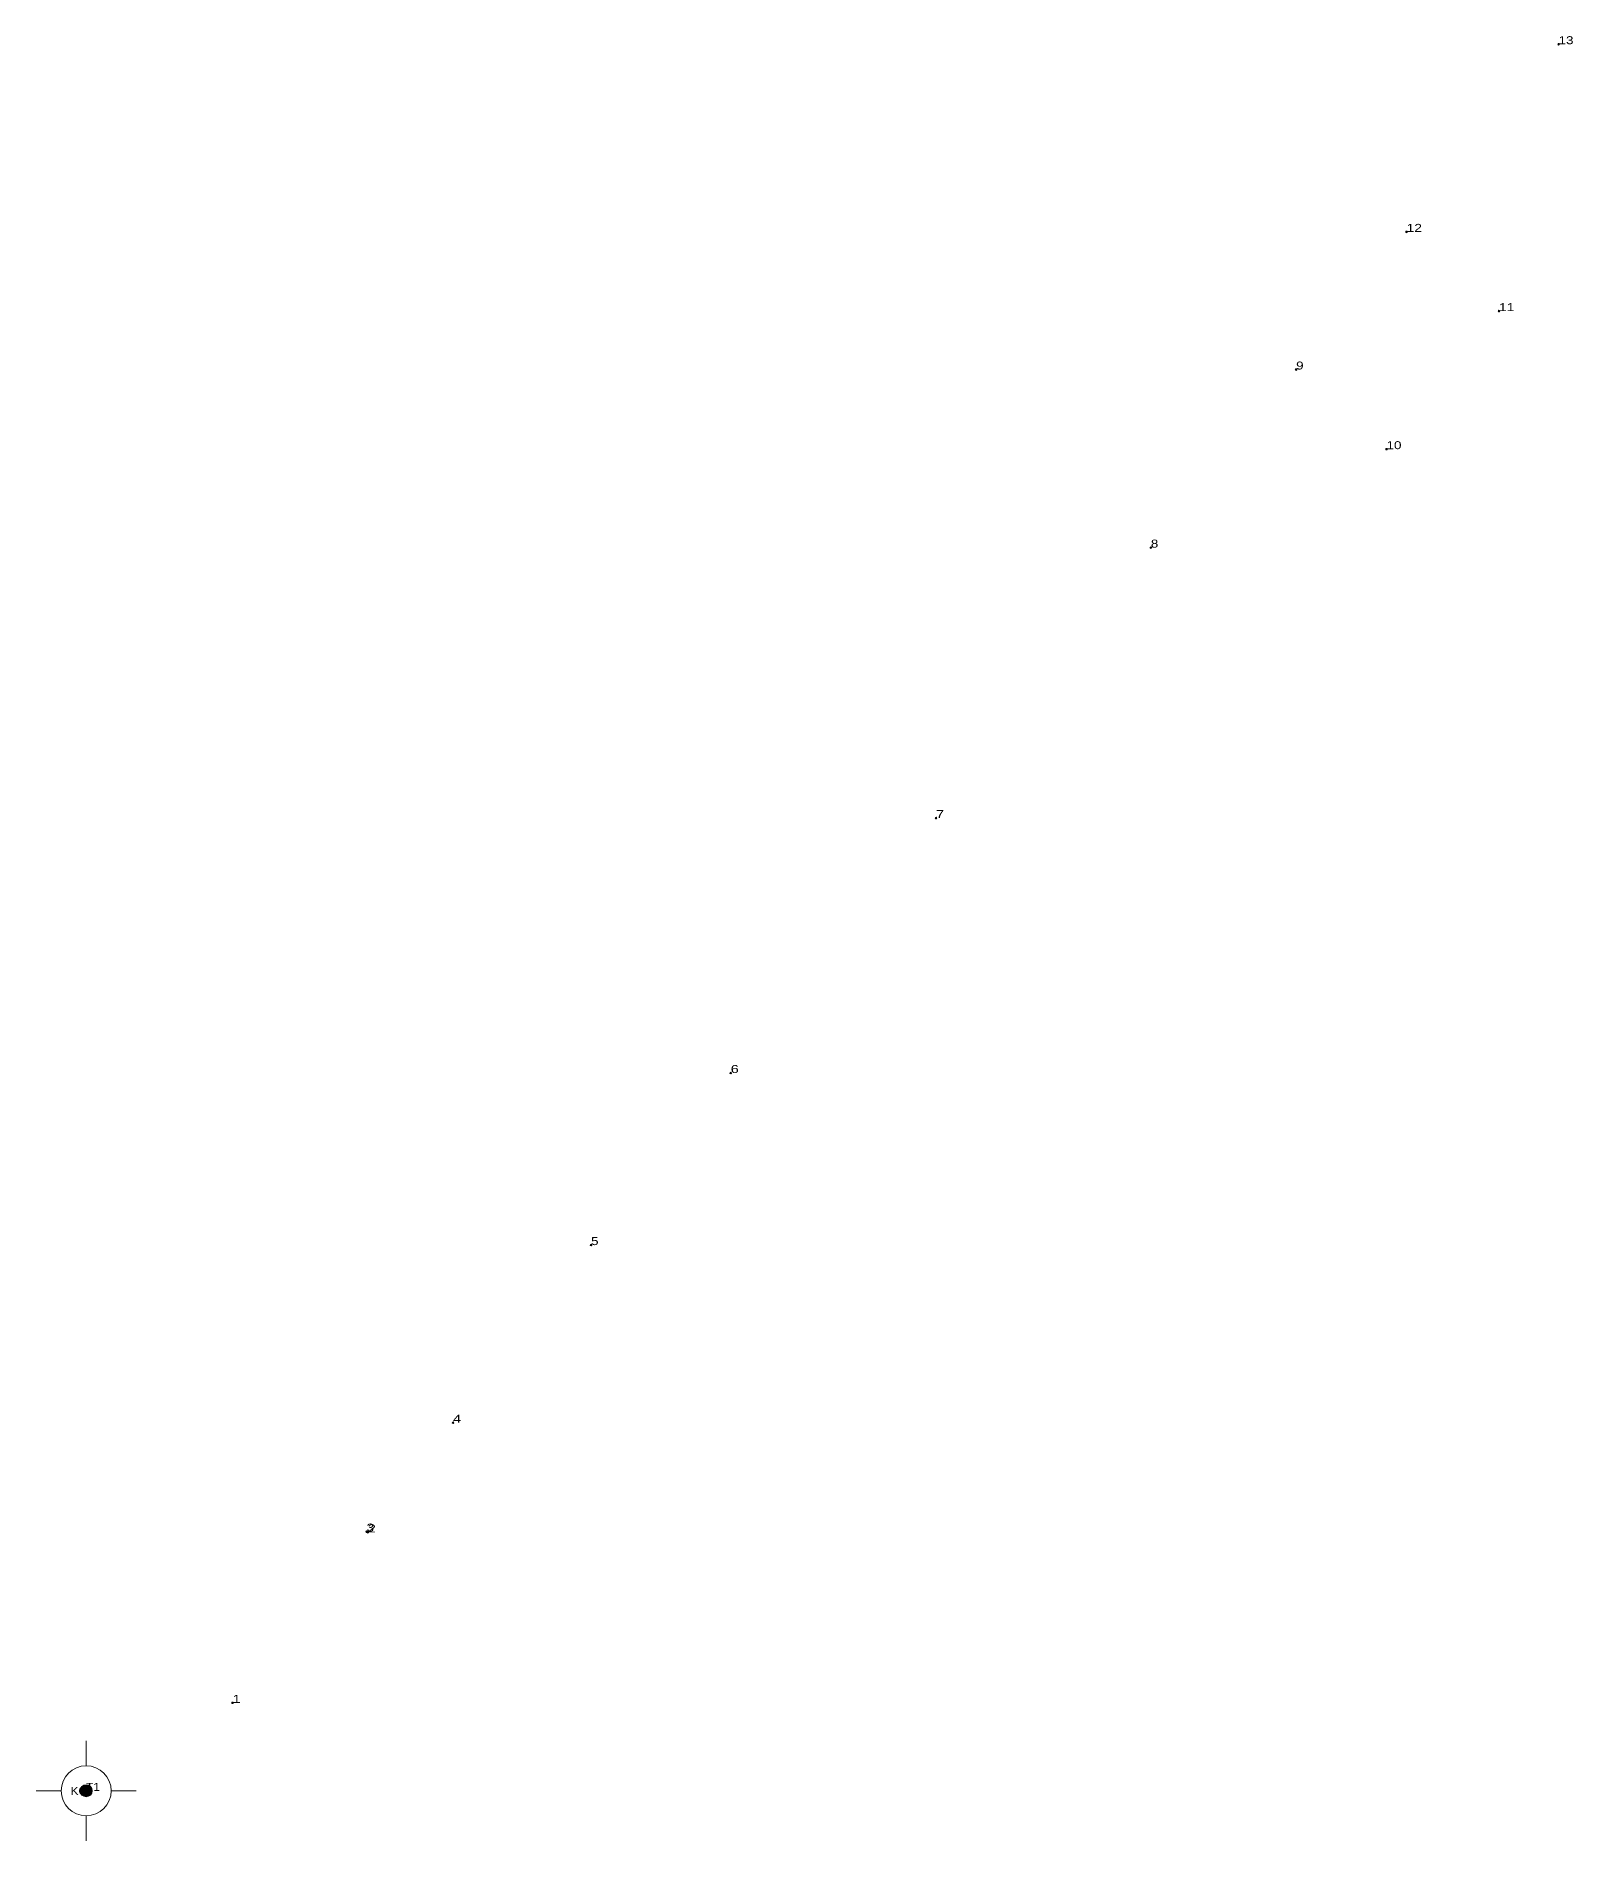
# Model space of a CAD drawing. Header units: metres. Extents: x 551749 to 551933, y 1840733 to 1840918.
# Drawn here: x 551749.45 to 551787.86, y 1840733.09 to 1840778.19 of the extents above; entities that cross this region are included whole.
import ezdxf
from ezdxf.enums import TextEntityAlignment as Align

# ---------------------------------------------------------------- set-up
doc = ezdxf.new("R2010")
doc.units = ezdxf.units.M
doc.header["$LTSCALE"] = 0.08
doc.header["$PDMODE"] = 32
doc.header["$PDSIZE"] = 0.04
doc.layers.add('12', color=7, linetype='Continuous')
doc.layers.add('9', color=7, linetype='Continuous')
doc.layers.add('7', color=7, linetype='Continuous', lineweight=13)

msp = doc.modelspace()

# ---------------------------------------------------------------- hatches: boundary and pattern name
at = {"layer": '7'}
msp.add_hatch(color=256, dxfattribs=at).paths.add_polyline_path([(551750.70147, 1840734.19252, 1), (551750.70147, 1840734.49252, 1)])

# ---------------------------------------------------------------- linework, layer by layer
for p, q in [((551750.7, 1840734.97), (551750.7, 1840735.59)), ((551750.08, 1840734.34), (551749.45, 1840734.34)), ((551751.95, 1840734.34), (551751.33, 1840734.34)), ((551750.7, 1840733.09), (551750.7, 1840733.72))]:
    msp.add_line(p, q, dxfattribs=at)
for radius in [0.625, 0.15]:
    msp.add_circle((551750.70147, 1840734.34252), radius, dxfattribs=at)
for p in [(551787.5, 1840777.99), (551783.7, 1840773.3), (551786.01, 1840771.32), (551780.94, 1840769.86), (551783.2, 1840767.87), (551777.31, 1840765.41), (551771.94, 1840758.65), (551766.81, 1840752.28), (551763.32, 1840747.98), (551759.87, 1840743.54), (551757.71, 1840740.82), (551757.74, 1840740.8), (551754.36, 1840736.54)]:
    msp.add_point(p, dxfattribs=at)

# ---------------------------------------------------------------- texts
at = {"layer": '12'}
for s, width, p in [('13', 1.25, (551787.5, 1840777.99)), ('12', 1.3, (551783.7, 1840773.3)), ('11', 1.3, (551786.01, 1840771.32)), ('9', 1.25, (551780.94, 1840769.86)), ('10', 1.25, (551783.2, 1840767.87)), ('8', 1.25, (551777.31, 1840765.41)), ('7', 1.35, (551771.94, 1840758.65)), ('6', 1.35, (551766.81, 1840752.28)), ('5', 1.25, (551763.32, 1840747.98)), ('4', 1.35, (551759.87, 1840743.54)), ('3', 1.25, (551757.71, 1840740.82)), ('2', 1.35, (551757.74, 1840740.8)), ('1', 1.35, (551754.36, 1840736.54))]:
    msp.add_text(s, height=0.2, dxfattribs=dict(at, width=width)).set_placement(p)
at = {"layer": '7', "width": 1.1}
msp.add_text('T1', height=0.2, dxfattribs=at).set_placement((551750.7, 1840734.34))
at = {"layer": '9', "width": 1.1}
msp.add_text('KC', height=0.2, dxfattribs=at).set_placement((551750.72, 1840734.24), align=Align.RIGHT)

doc.saveas('drawing.dxf')
